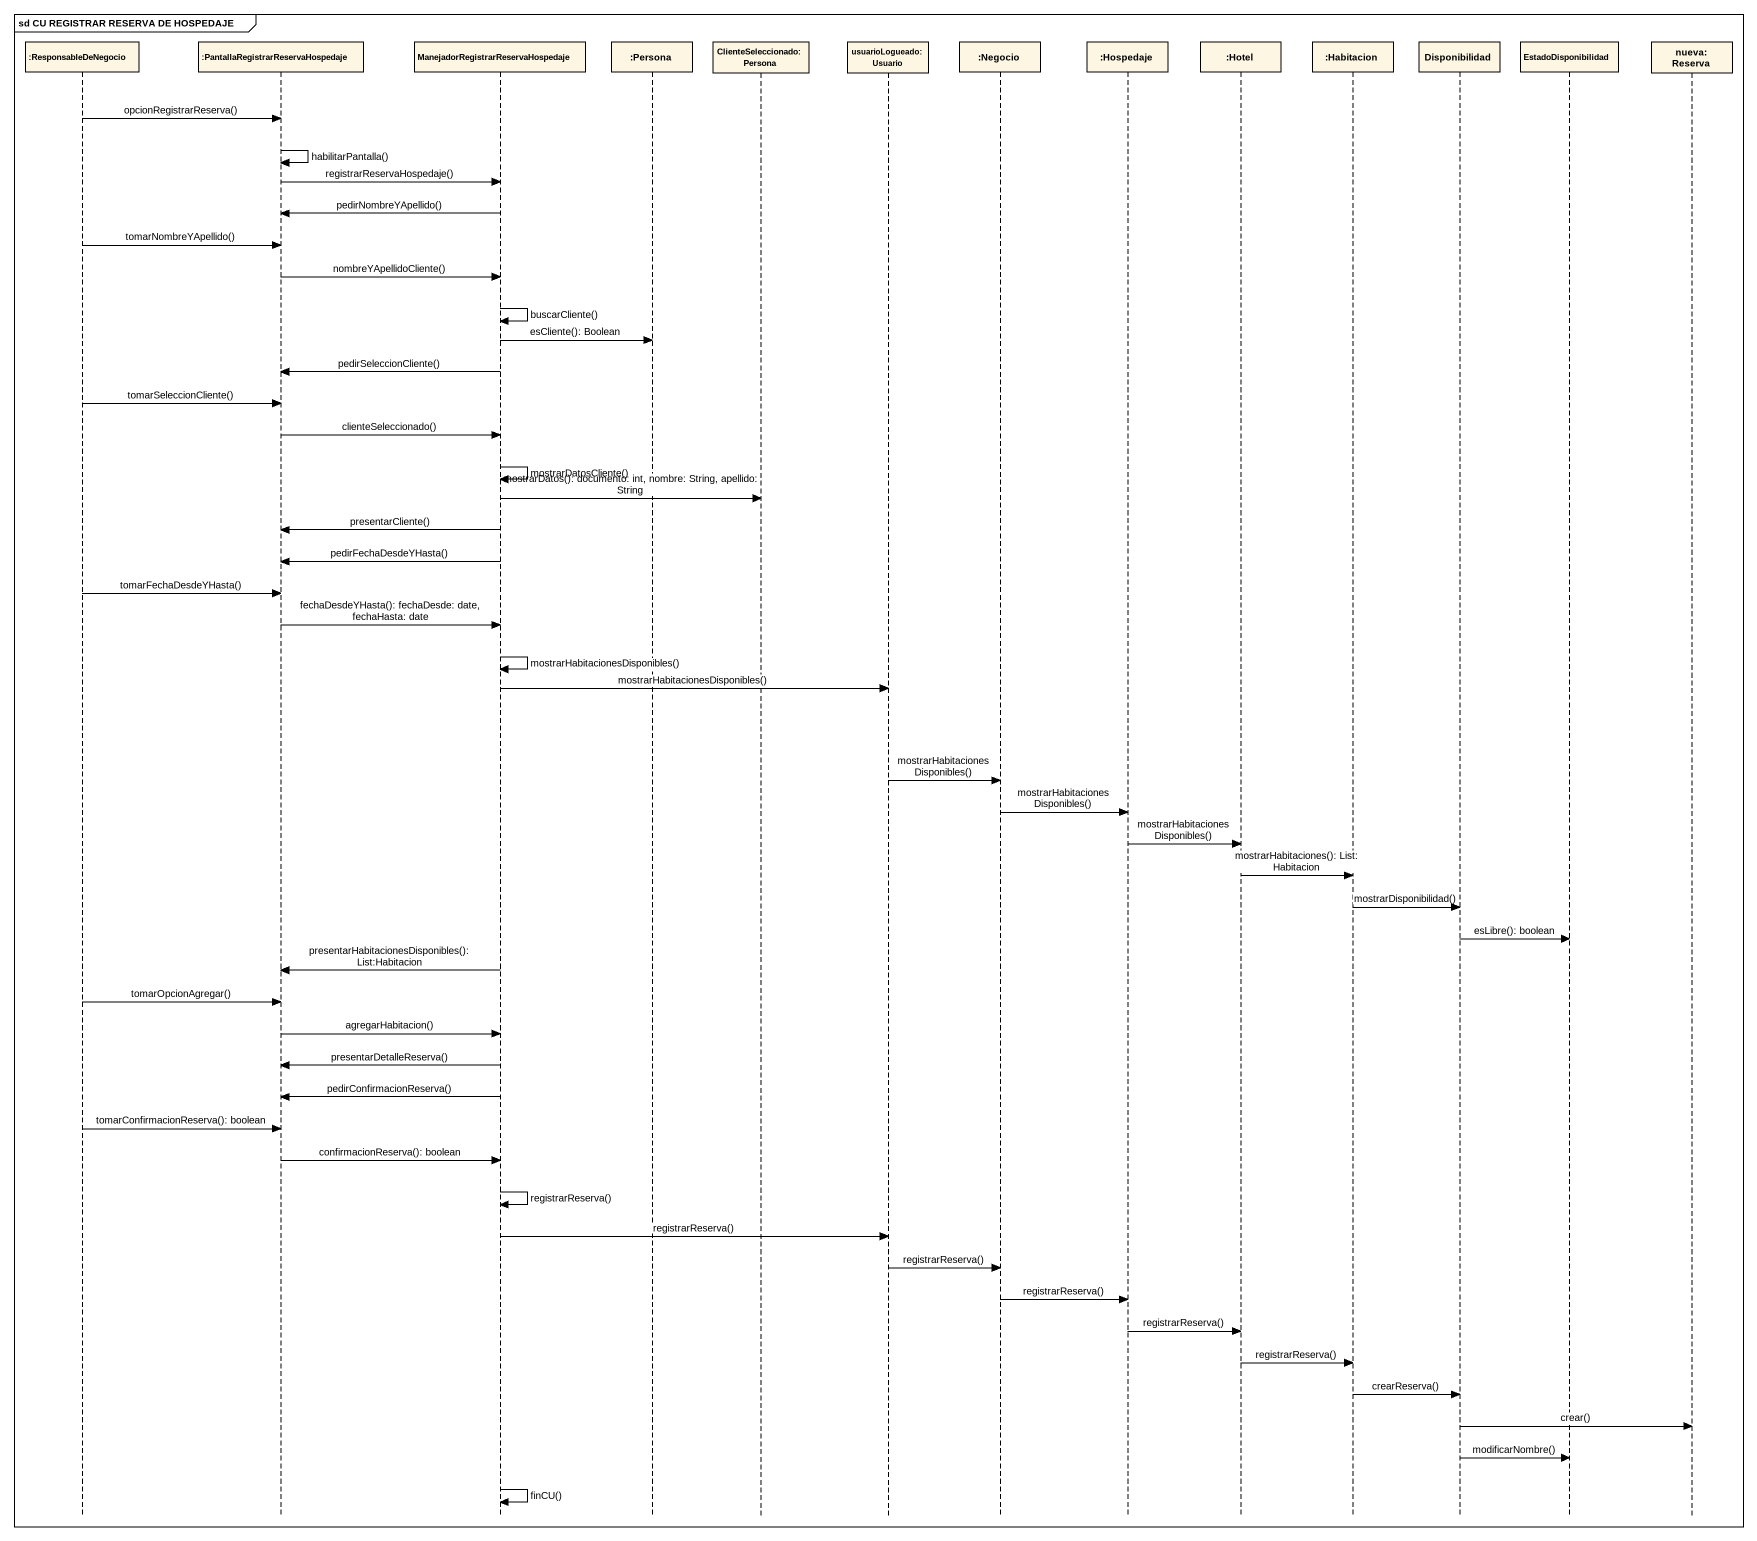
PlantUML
@startuml
mainframe sd CU REGISTRAR RESERVA DE HOSPEDAJE
hide footbox
participant ":ResponsableDeNegocio" as ResponsableDeNegocio
participant ":PantallaRegistrarReservaHospedaje" as PantallaRegistrarReservaHosp
participant "ManejadorRegistrarReservaHospedaje" as ManejadorRegistrarReservaHos
participant ":Persona" as Persona
participant "ClienteSeleccionado: Persona" as ClienteSeleccionado_Persona
participant "usuarioLogueado: Usuario" as usuarioLogueado_Usuario
participant ":Negocio" as Negocio
participant ":Hospedaje" as Hospedaje
participant ":Hotel" as Hotel
participant ":Habitacion" as Habitacion
participant Disponibilidad
participant EstadoDisponibilidad
participant "nueva: Reserva" as nueva_Reserva

ResponsableDeNegocio -> PantallaRegistrarReservaHosp : opcionRegistrarReserva()
PantallaRegistrarReservaHosp -> PantallaRegistrarReservaHosp : habilitarPantalla()
PantallaRegistrarReservaHosp -> ManejadorRegistrarReservaHos : registrarReservaHospedaje()
ManejadorRegistrarReservaHos -> PantallaRegistrarReservaHosp : pedirNombreYApellido()
ResponsableDeNegocio -> PantallaRegistrarReservaHosp : tomarNombreYApellido()
PantallaRegistrarReservaHosp -> ManejadorRegistrarReservaHos : nombreYApellidoCliente()
ManejadorRegistrarReservaHos -> ManejadorRegistrarReservaHos : buscarCliente()
ManejadorRegistrarReservaHos -> Persona : esCliente(): Boolean
ManejadorRegistrarReservaHos -> PantallaRegistrarReservaHosp : pedirSeleccionCliente()
ResponsableDeNegocio -> PantallaRegistrarReservaHosp : tomarSeleccionCliente()
PantallaRegistrarReservaHosp -> ManejadorRegistrarReservaHos : clienteSeleccionado()
ManejadorRegistrarReservaHos -> ManejadorRegistrarReservaHos : mostrarDatosCliente()
ManejadorRegistrarReservaHos -> ClienteSeleccionado_Persona : mostrarDatos(): documento: int, nombre: String, apellido: String
ManejadorRegistrarReservaHos -> PantallaRegistrarReservaHosp : presentarCliente()
ManejadorRegistrarReservaHos -> PantallaRegistrarReservaHosp : pedirFechaDesdeYHasta()
ResponsableDeNegocio -> PantallaRegistrarReservaHosp : tomarFechaDesdeYHasta()
PantallaRegistrarReservaHosp -> ManejadorRegistrarReservaHos : fechaDesdeYHasta(): fechaDesde: date, fechaHasta: date
ManejadorRegistrarReservaHos -> ManejadorRegistrarReservaHos : mostrarHabitacionesDisponibles()
ManejadorRegistrarReservaHos -> usuarioLogueado_Usuario : mostrarHabitacionesDisponibles()
usuarioLogueado_Usuario -> Negocio : mostrarHabitacionesDisponibles()
Negocio -> Hospedaje : mostrarHabitacionesDisponibles()
Hospedaje -> Hotel : mostrarHabitacionesDisponibles()
Hotel -> Habitacion : mostrarHabitaciones(): List: Habitacion
Habitacion -> Disponibilidad : mostrarDisponibilidad()
Disponibilidad -> EstadoDisponibilidad : esLibre(): boolean
ManejadorRegistrarReservaHos -> PantallaRegistrarReservaHosp : presentarHabitacionesDisponibles(): List:Habitacion
ResponsableDeNegocio -> PantallaRegistrarReservaHosp : tomarOpcionAgregar()
PantallaRegistrarReservaHosp -> ManejadorRegistrarReservaHos : agregarHabitacion()
ManejadorRegistrarReservaHos -> PantallaRegistrarReservaHosp : presentarDetalleReserva()
ManejadorRegistrarReservaHos -> PantallaRegistrarReservaHosp : pedirConfirmacionReserva()
ResponsableDeNegocio -> PantallaRegistrarReservaHosp : tomarConfirmacionReserva(): boolean
PantallaRegistrarReservaHosp -> ManejadorRegistrarReservaHos : confirmacionReserva(): boolean
ManejadorRegistrarReservaHos -> ManejadorRegistrarReservaHos : registrarReserva()
ManejadorRegistrarReservaHos -> usuarioLogueado_Usuario : registrarReserva()
usuarioLogueado_Usuario -> Negocio : registrarReserva()
Negocio -> Hospedaje : registrarReserva()
Hospedaje -> Hotel : registrarReserva()
Hotel -> Habitacion : registrarReserva()
Habitacion -> Disponibilidad : crearReserva()
Disponibilidad -> nueva_Reserva : crear()
Disponibilidad -> EstadoDisponibilidad : modificarNombre()
ManejadorRegistrarReservaHos -> ManejadorRegistrarReservaHos : finCU()
@enduml
